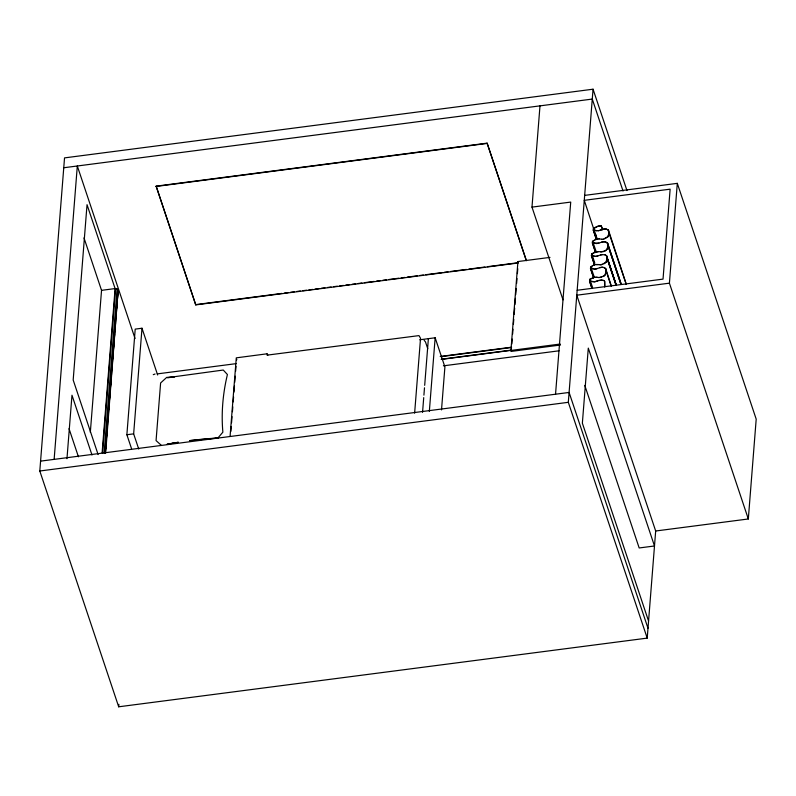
<?xml version="1.0" encoding="UTF-8"?>
<svg xmlns="http://www.w3.org/2000/svg" width="796" height="796" viewBox="0 0 796 796"><rect width="100%" height="100%" fill="white"/><g stroke="black" fill="none" stroke-linecap="round" stroke-linejoin="round"><path stroke-width="1.19" d="M584.662 195.388L677.306 183.349L669.416 283.167L576.782 295.207L655.675 531.002L647.218 638.113L118.694 706.798L39.8 471.003L64.536 157.887L593.05 89.202L626.979 190.592M54.138 459.372L77.312 165.996L135.051 338.559M66.963 458.695L71.978 395.214L91.998 455.033M90.326 432.327L101.54 290.341L83.998 237.904M102.127 452.795L115.102 288.58L87.033 204.681L73.182 380.01L98.127 454.586M102.575 452.735L115.549 288.52L101.54 290.341M104.077 453.232L117.052 289.018M105.52 449.243L105.908 444.297M106.296 439.362L106.684 434.417M107.082 429.482L107.47 424.547M107.858 419.601L108.246 414.666M108.634 409.731L109.032 404.786M109.42 399.851L109.808 394.906M110.196 389.97L110.684 383.801M111.072 378.856L111.47 373.921M111.858 368.986L112.246 364.041M112.634 359.105L113.022 354.16M113.42 349.225L113.808 344.29M114.196 339.345L114.584 334.41M114.982 329.474L115.47 323.295M115.858 318.36L116.246 313.415M116.634 308.48L117.022 303.545M117.42 298.6L117.808 293.664M105.261 453.232L118.136 290.251A3.025 2.129 4.5 0 0 117.191 289.107L116.952 288.968A3.025 2.129 4.5 0 0 115.549 288.52M105.659 452.884L118.136 290.251M131.569 448.765L126.872 434.735L135.211 329.116L141.996 328.231L157.638 374.986M138.733 449.053L133.648 433.86L141.996 328.231M518.106 262.998L195.756 304.898L156.145 186.155L487.112 143.151L526.345 260.411M118.694 706.798L118.893 704.331M195.756 304.898L156.145 186.155M230.104 436.029L236.293 357.842L267.078 353.802M230.87 431.362L231.258 426.457M231.546 422.775L232.034 416.646M232.422 411.731L232.81 406.826M233.198 401.92L233.586 397.005M233.974 392.1L234.452 385.97M234.74 382.289L235.228 376.15M235.616 371.244L236.004 366.329M414.626 413.154L420.537 338.31L418.995 335.604L267.038 355.145M422.557 412.348L423.721 397.612M423.91 395.154L424.497 387.791M424.686 385.334L428.377 338.658M429.333 411.472L435.153 337.783L419.751 339.783M441.511 409.91L444.904 366.926L435.153 337.783M526.325 260.71L487.112 143.151M560.523 345.006L511.241 351.414L510.923 350.449L517.937 261.556L549.976 257.387M511.241 351.414L511.44 348.947M511.828 344.001L512.216 339.066M512.614 334.131L513.002 329.186M513.39 324.251L513.778 319.315M514.166 314.37L514.654 308.201M514.952 304.5L515.44 298.321M515.728 294.62L516.216 288.45M516.604 283.505L517.002 278.57M517.39 273.635L517.778 268.69M563.011 299.853L531.987 207.119L539.987 105.868M555.538 394.209L570.722 202.084L531.987 207.119M647.218 638.113L568.314 402.318L593.05 89.202M601.348 226.173L602.672 229.636M655.675 531.002L748.32 518.972L756.2 419.144L677.306 183.349M604.691 286.839L604.602 281.326M604.821 286.839L604.721 281.267L603.826 280.68M236.492 360.2L236.84 359.344M593.328 229.129L593.577 228.163L593.299 230.094L596.443 239.506L593.299 230.094M592.513 240.919L592.353 242.86L595.508 252.262L592.353 242.86M592.115 254.073L591.697 253.685L591.418 255.615L594.562 265.028L591.418 255.615M608.691 234.392L608.482 230.223C605.527 227.586 601.577 229.935 598.423 230.79M606.134 271.685L605.149 275.058L602.99 276.61M605.03 275.028L605.995 271.705L605.666 268.501C602.194 265.297 598.005 269.187 594.214 269.128M608.642 234.571L608.094 236.362L608.821 233.417L608.363 230.283L607.587 229.636M606.91 249.506L607.875 246.183L607.428 243.049L604.353 241.765L601.617 242.113M601.477 226.114L598.811 225.964L594.891 227.556M217.885 438.029A278.988 189.557 -18.5 0 0 201.01 439.322L189.707 440.616L217.885 438.029L222.87 432.178C221.139 412.875 222.9 393.343 227.417 374.528L223.268 370.04L167.439 377.662L174.424 377.125M589.657 281.018L589.816 279.207L590.234 279.595M594.075 228.472L597.428 226.363L600.154 226.004L601.378 226.193L602.592 229.726M593.129 241.377L594.025 240.511M607.855 236.74L604.512 238.86M607.965 236.77L603.129 239.258M593.09 253.277L591.677 253.775M591.249 266.899L592.144 266.033M591.209 278.799L589.796 279.296M153.27 374.667L155.061 374.02M593.935 240.462L595.169 239.795M593 253.218L598.313 251.576M604.87 251.088L607.637 248.561L607.547 242.979C604.074 239.646 599.905 243.685 596.095 243.606M606.104 250.422L600.791 252.073M592.055 265.983L594.562 264.7L598.473 264.511M603.935 263.854L605.975 262.262L606.94 258.939L606.482 255.805L604.652 254.72M591.12 278.739L593.647 277.545M604.224 275.943L598.91 277.595M597.488 280.928L594.662 281.834L591.995 281.675M599.816 230.392L603.935 228.959L606.612 229.109M595.11 239.725L599.249 238.81M594.164 252.481L595.508 251.934M593.289 265.317L594.592 264.789M595.965 264.481L601.249 264.779L606.084 262.292L607.069 258.929L606.602 255.745L604.731 254.63L600.672 254.879M592.284 278.003L595.04 277.147M601.567 279.943L594.672 281.734L590.921 281.227M596.473 239.268L597.846 238.959M598.871 243.148L593.736 242.949M603.567 251.616L596.91 251.725M602.055 254.481L596.542 256.312M597.935 255.914L595.149 256.362M602.632 264.381L599.895 264.74M599.736 267.635L602.512 267.187M595.617 268.978L596.99 268.67M600.313 277.446L601.686 277.137M598.791 280.401L602.851 280.152M63.75 167.757L592.274 99.072L623.039 191.03M156.125 186.453L487.082 143.439M195.776 304.599L281.903 293.406M284.361 293.087L288.053 292.61M290.51 292.281L294.202 291.804M296.659 291.485L300.351 291.008M302.818 290.689L306.51 290.212M308.967 289.883L312.659 289.406M315.116 289.087L318.808 288.61M321.276 288.291L324.957 287.804M327.425 287.485L331.116 287.008M333.574 286.689L337.265 286.212M339.723 285.893L343.414 285.406M345.882 285.087L349.573 284.61M352.031 284.291L355.722 283.814M358.18 283.495L361.872 283.008M364.329 282.689L374.18 281.416M376.637 281.097L380.329 280.61M382.786 280.291L386.478 279.814M388.936 279.495L398.786 278.212M401.244 277.894L404.935 277.416M407.393 277.098L417.233 275.814M419.701 275.496L423.392 275.018M425.85 274.7L441.84 272.62M444.307 272.302L447.999 271.824M450.456 271.496L466.446 269.416M468.914 269.098L484.903 267.018M487.371 266.7L518.126 262.71M577.17 290.271L663.028 279.117L670.133 189.169L584.274 200.323L594.234 230.512M157.27 373.891L236.133 363.643M440.218 356.469L511.589 347.195M440.865 356.678L511.062 347.553M441.342 359.215L511.549 350.091M441.263 359.424L511.39 350.31M510.923 350.449L560.205 344.041M443.412 365.832L559.051 350.807M126.872 434.735L133.648 433.86M40.576 461.133L569.1 392.448L647.994 628.243M39.8 471.003L568.314 402.318M598.433 230.691L595.756 230.641M601.736 239.307L603.129 239.158M595.03 277.247L598.95 277.496M172.294 377.185L166.712 377.384L160.613 382.975L156.066 440.586L161.359 445.372M597.08 230.74L594.682 230.183M599.209 238.909L601.776 239.218M595.199 256.262L592.801 255.705M594.254 269.028L591.856 268.471M596.383 277.187L597.438 277.356M594.891 243.307C594.264 242.024 591.657 242.889 592.97 242.312L596.184 251.655M593.945 256.063L592.125 254.979L594.851 263.237M603.716 267.486L605.547 268.57L605.885 270.779M593.01 268.829C592.383 267.546 589.776 268.411 591.09 267.834L594.304 277.177M602.771 280.242L603.925 280.6M594.781 230.104L594.005 229.457L597.119 238.899M591.02 281.147L590.244 280.5L592.582 287.575M590.741 266.531L590.473 268.381L593.627 277.784L590.473 268.381M424.139 340.28L425.482 341.912L427.76 348.718M267.108 353.822L267.824 355.195M669.416 283.167L748.32 518.972M608.841 232.462L626.154 284.192M595.418 234.034L596.602 237.566M606.025 270.74L611.139 286.023M584.791 385.433L639.178 547.966L654.491 545.976L588.294 348.111L582.364 423.173L648.561 621.039M517.937 261.556L518.266 262.521M69.023 428.646L78.436 456.795M608.482 230.223L626.343 284.331M607.547 242.979L621.218 284.182M607.428 243.049L621.109 284.172M606.602 255.745L616.373 285.167M606.482 255.805L616.253 285.177M605.666 268.501L611.408 286.192M593.915 229.556L593.428 230.054L593.915 229.556M592.035 255.078L591.547 255.576L592.035 255.078M172.702 443.213L167.031 444.248L178.374 442.268L172.702 443.213M591.896 288.182L589.538 281.137L591.896 288.192M620.89 284.023L607.905 245.218L620.87 284.082M616.014 285.028L606.96 257.984L616.005 285.067"/></g></svg>
